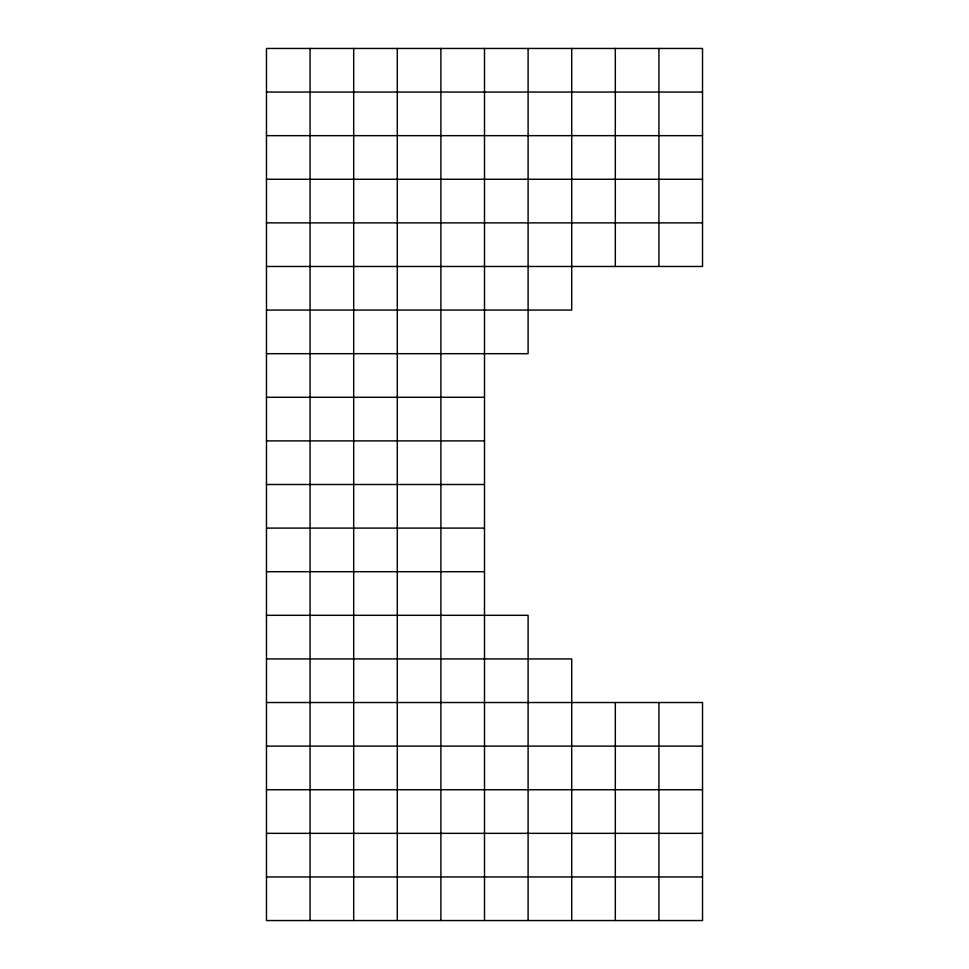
<?xml version="1.0" encoding="UTF-8"?>
<svg xmlns="http://www.w3.org/2000/svg" width="969" height="969" viewBox="0 0 969 969"><rect width="100%" height="100%" fill="white"/><g stroke="black" fill="none" stroke-linecap="round" stroke-linejoin="round"><path stroke-width="1.45" d="M266.475 92.055L702.525 92.055M266.475 135.66L702.525 135.66M266.475 179.265L702.525 179.265M266.475 222.87L702.525 222.87M266.475 266.475L702.525 266.475L702.525 48.45L266.475 48.45L266.475 920.55L702.525 920.55L702.525 702.525L266.475 702.525M266.475 310.08L571.71 310.08L571.71 48.45M266.475 353.685L528.105 353.685L528.105 48.45M266.475 397.29L484.5 397.29M266.475 440.895L484.5 440.895M266.475 484.5L484.5 484.5M266.475 528.105L484.5 528.105M266.475 571.71L484.5 571.71M266.475 615.315L528.105 615.315L528.105 920.55M266.475 658.92L571.71 658.92L571.71 920.55M266.475 746.13L702.525 746.13M266.475 789.735L702.525 789.735M266.475 833.34L702.525 833.34M266.475 876.945L702.525 876.945M658.92 48.45L658.92 266.475M658.92 702.525L658.92 920.55M615.315 48.45L615.315 266.475M615.315 702.525L615.315 920.55M484.5 48.45L484.5 920.55M440.895 48.45L440.895 920.55M397.29 48.45L397.29 920.55M353.685 48.45L353.685 920.55M310.08 48.45L310.08 920.55"/></g></svg>
